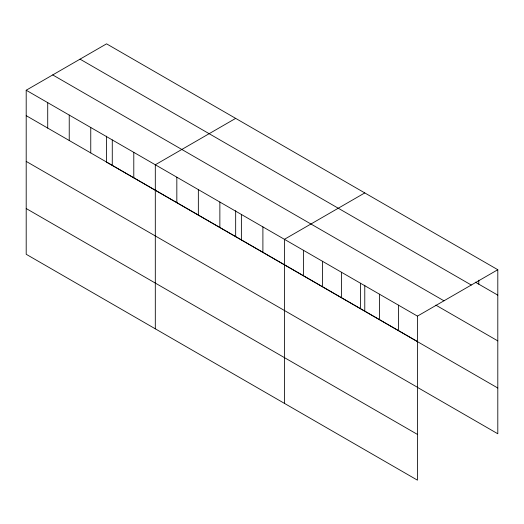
<?xml version="1.0" encoding="UTF-8"?>
<svg xmlns="http://www.w3.org/2000/svg" width="524" height="524" viewBox="0 0 524 524"><rect width="100%" height="100%" fill="white"/><g stroke="black" fill="none" stroke-linecap="round" stroke-linejoin="round"><path stroke-width="0.79" d="M26.2 90.233L417.438 316.116L417.438 480.161L26.2 254.278L26.2 90.233L106.562 43.839L497.8 269.722L497.8 433.767L417.562 387.439M235.669 118.378L155.307 164.778L155.307 328.823M364.776 192.917L284.421 239.317L284.421 403.362M417.438 316.116L497.8 269.722M475.281 282.141L497.8 295.143M80.041 59.153L471.279 285.03M52.721 74.925L443.959 300.802M435.863 305.132L497.8 340.888M26.2 115.66L417.438 341.543M364.082 310.817L106.562 162.139L106.562 136.135M497.8 388.022L364.776 311.223L364.776 285.22M26.2 161.405L417.438 387.282M26.2 208.539L417.438 434.416M478.798 280.202L478.798 284.172M398.436 305.145L398.436 330.572M379.435 294.174L379.435 319.601M360.433 283.202L360.433 308.629M341.425 272.231L341.425 297.652M322.424 261.26L322.424 286.68M303.422 250.289L303.422 275.709M262.897 226.892L262.897 252.319M241.381 214.467L241.381 239.894M235.669 210.674L235.669 236.678M219.864 202.048L219.864 227.468M198.347 189.623L198.347 215.05M176.83 177.197L176.83 202.624M133.79 152.353L133.79 177.78M112.274 139.928L112.274 165.355M90.757 127.502L90.757 152.929M69.234 115.084L69.234 140.504M47.717 102.658L47.717 128.085"/></g></svg>
